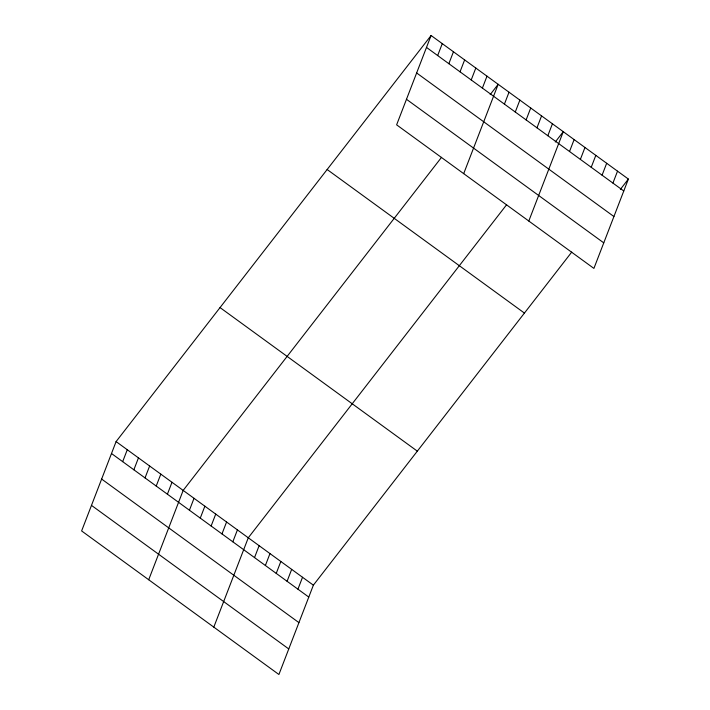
<?xml version="1.0" encoding="UTF-8"?>
<svg xmlns="http://www.w3.org/2000/svg" width="710" height="710" viewBox="0 0 710 710"><rect width="100%" height="100%" fill="white"/><g stroke="black" fill="none" stroke-linecap="round" stroke-linejoin="round"><path stroke-width="1.06" d="M431.094 35.5L396.624 124.836L593.906 268.407L628.377 179.062L431.094 35.5L116.094 441.593L81.623 530.938L278.906 674.5L313.376 585.164L571.736 252.085M122.679 461.651L127.276 449.732M133.862 469.78L138.459 457.87M145.035 477.919L149.632 466M156.218 486.057L160.815 474.138M167.4 494.187L171.998 482.276M148.701 579.75L183.171 490.406L441.531 157.336M189.428 510.224L194.025 498.305M200.273 518.114L204.87 506.203M211.127 526.012L215.725 514.093M221.981 533.911L226.579 521.992M232.827 541.801L237.424 529.891M213.808 627.125L248.278 537.789L506.629 204.711M437.671 55.549L442.268 43.638M254.526 557.598L259.123 545.679M448.853 63.687L453.45 51.768M265.38 565.497L269.977 553.578M460.036 71.825L464.633 59.906M276.234 573.387L280.832 561.477M471.209 79.955L475.806 68.045M287.08 581.286L291.677 569.367M482.392 88.093L486.989 76.174M297.934 589.185L302.531 577.265M463.692 173.648L498.172 84.312L490.175 94.625M504.419 104.121L509.017 92.211M515.274 112.02L519.871 100.101M526.119 119.919L530.716 108M536.973 127.809L541.57 115.899M547.827 135.708L552.424 123.797M528.799 221.023L563.27 131.687L555.273 142M569.526 151.505L574.124 139.586M580.372 159.395L584.969 147.485M591.226 167.294L595.823 155.375M602.08 175.192L606.677 163.273M612.925 183.082L617.522 171.172M620.38 189.375L628.377 179.062M426.497 47.419L623.779 190.981M416.637 72.961L613.919 216.532M406.475 99.285L603.757 242.855M327.141 169.512L524.424 313.075M220.047 307.581L417.329 451.152M116.094 441.593L313.376 585.164M111.497 453.512L308.779 597.074M101.645 479.064L298.928 622.626M91.483 505.387L288.766 648.949"/></g></svg>
